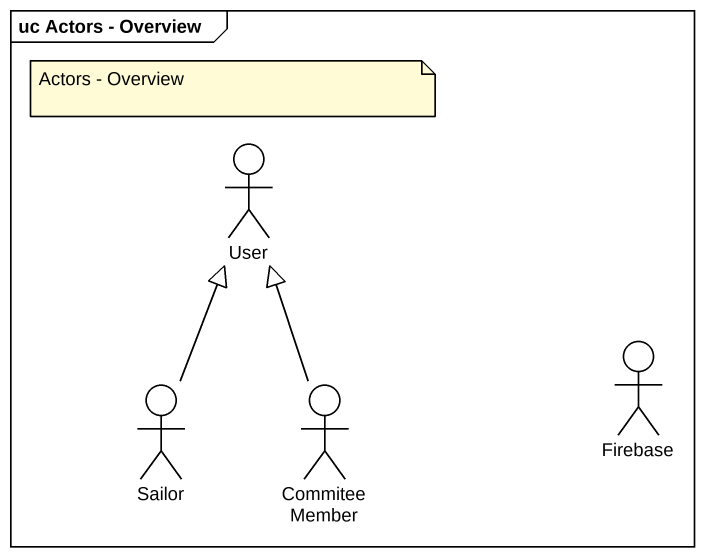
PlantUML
@startuml
mainframe uc Actors - Overview
actor User
actor Sailor
actor "Commitee Member" as Commitee_Member
actor Firebase
Sailor -up-|> User
Commitee_Member -up-|> User
note as N1
  Actors - Overview
end note
@enduml
